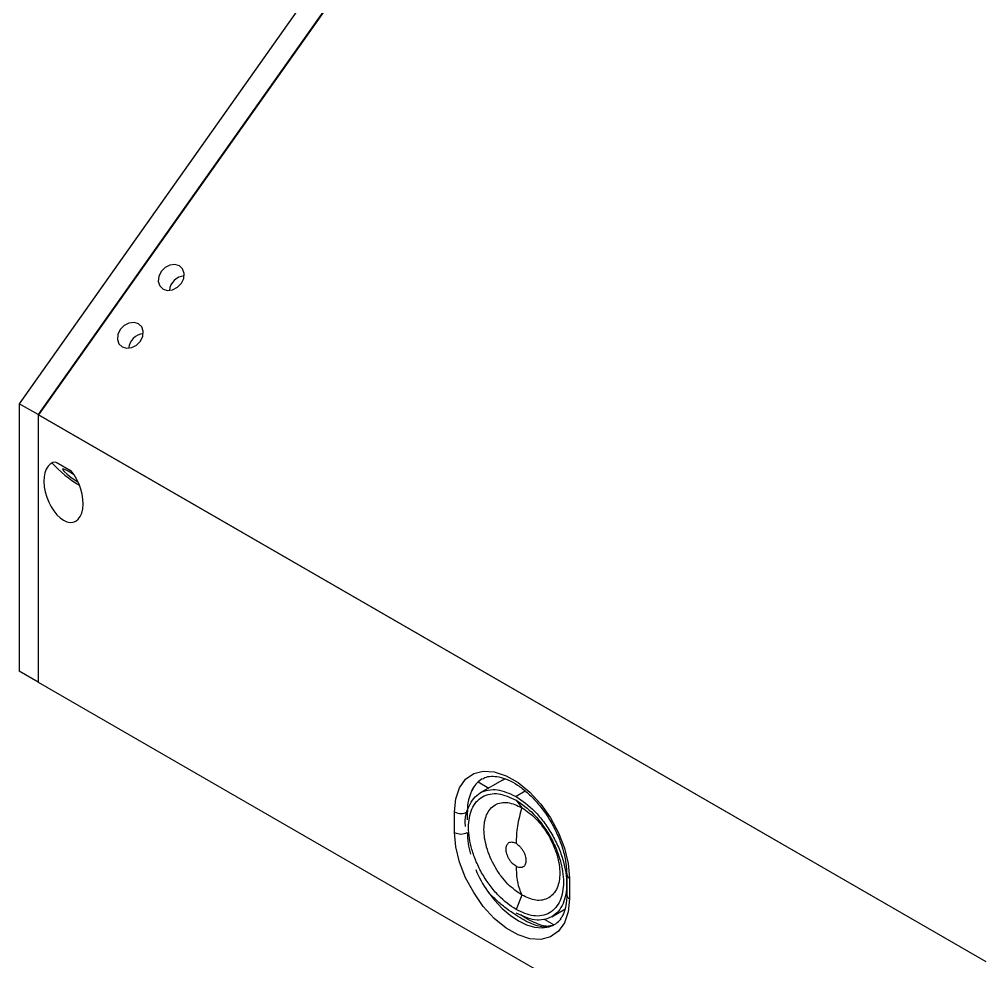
# Model space of a CAD drawing. Header units: millimetres. Extents: x 15 to 1192, y 5 to 836.
# Drawn here: x 508.6 to 616.6, y 589.6 to 695.1 of the extents above; entities that cross this region are included whole.
import ezdxf

# ---------------------------------------------------------------- set-up
doc = ezdxf.new("R2010")
doc.units = ezdxf.units.MM

msp = doc.modelspace()

# ---------------------------------------------------------------- linework, layer by layer
at = {"color": 7, "linetype": 'Continuous', "lineweight": 25}
for p, q in [((566.18, 733.5), (508.65, 652.11)), ((568.3, 732.27), (510.77, 650.89)), ((568.34, 732.25), (510.81, 650.87)), ((510.77, 650.89), (508.65, 652.11)), ((508.65, 652.11), (508.65, 622.17)), ((510.77, 650.89), (510.77, 620.95)), ((510.77, 650.89), (616.84, 589.66)), ((510.77, 650.89), (510.77, 620.95)), ((510.81, 650.87), (616.84, 589.66)), ((512.76, 645.57), (514.44, 644.6)), ((510.77, 620.95), (508.65, 622.17)), ((510.77, 620.95), (616.84, 559.72)), ((562.72, 609.97), (560.24, 608.54)), ((559.36, 608.83), (559.51, 609.16)), ((560.01, 609.78), (561.2, 609.09)), ((565.28, 608.75), (564.25, 608.15)), ((564.25, 607.74), (564.91, 606.89)), ((557.38, 604.12), (557.38, 606.42)), ((558.8, 606.42), (558.8, 605.52)), ((569.93, 599.41), (569.93, 597.11)), ((570.22, 599), (570.22, 596.7)), ((564.91, 597.1), (564.25, 595.49)), ((568.25, 594.69), (569.73, 595.54)), ((568.48, 593.78), (567.43, 594.39)), ((568.29, 593.71), (568.14, 593.66))]:
    msp.add_line(p, q, dxfattribs=at)
at = {"color": 7, "linetype": 'Continuous', "lineweight": 25, "flags": 128}
for points in [[(524.74, 664.94), (525.24, 664.79), (525.81, 664.86), (526.35, 665.14), (526.79, 665.59), (527.05, 666.13), (527.1, 666.69), (526.93, 667.19), (526.57, 667.54), (526.07, 667.69), (525.5, 667.62), (524.96, 667.34), (524.52, 666.89), (524.26, 666.35), (524.21, 665.79), (524.38, 665.29), (524.74, 664.94)], [(520.16, 658.47), (520.66, 658.31), (521.23, 658.38), (521.77, 658.66), (522.21, 659.11), (522.47, 659.65), (522.52, 660.22), (522.35, 660.71), (521.99, 661.06), (521.49, 661.21), (520.92, 661.14), (520.38, 660.86), (519.94, 660.41), (519.68, 659.87), (519.63, 659.31), (519.8, 658.81), (520.16, 658.47)], [(514.8, 644.12), (514.61, 644.25), (514.12, 644.55), (513.74, 644.75), (513.52, 644.81), (513.49, 644.74), (513.66, 644.53), (514, 644.22), (514.46, 643.86), (514.97, 643.5), (515.24, 643.33)], [(557.38, 606.42), (557.52, 607.88), (557.94, 609.11), (558.61, 610.07), (559.51, 610.7), (560.59, 610.98), (561.82, 610.91), (563.13, 610.47), (564.48, 609.69), (565.79, 608.61), (567.01, 607.28), (568.1, 605.74), (569, 604.07), (569.67, 602.34), (570.08, 600.63), (570.22, 599)], [(570.22, 596.7), (570.08, 595.24), (569.67, 594.01), (569, 593.05), (568.1, 592.42), (567.01, 592.14), (565.79, 592.21), (564.48, 592.65), (563.13, 593.42), (561.82, 594.5), (560.59, 595.84), (559.51, 597.38), (558.61, 599.05), (557.94, 600.78), (557.52, 602.49), (557.38, 604.12)], [(561.07, 597.54), (561.85, 596.52), (562.69, 595.61), (563.59, 594.84), (564.51, 594.22), (565.43, 593.78), (566.33, 593.52), (567.18, 593.44), (567.96, 593.57)], [(567.96, 593.57), (568.1, 593.63), (568.15, 593.64)]]:
    msp.add_lwpolyline(points, dxfattribs=at)
at = {"color": 7, "linetype": 'Continuous', "lineweight": 25}
for centre, radius, start, end in [((527.28, 664.59), 1.84, 95.5082, 173.6211), ((522.7, 658.11), 1.84, 95.5082, 173.6211), ((522.38, 654.8), 13.73, 222.8376, 239.3306), ((561.96, 607.59), 2.93, 120.7633, 149.942), ((563.97, 606.59), 5.17, 151.4045, 181.8787), ((558.09, 607.78), 1.54, 242.6097, 297.3903), ((558.09, 605.48), 1.54, 242.6097, 297.3903), ((568.46, 604.22), 9.66, 180.6207, 195.1947), ((572.51, 605.43), 13.9, 203.1951, 214.5845), ((570.41, 599.45), 0.479, 183.8273, 247.2839), ((570.43, 597.16), 0.503, 185.6948, 245.6253), ((567.18, 596.2), 2.75, 286.4644, 320.2)]:
    msp.add_arc(centre, radius, start, end, dxfattribs=at)
msp.add_ellipse((513.6, 642.19), major_axis=(-1.21, 3.31), ratio=0.553099, start_param=6.093034, end_param=11.588299, dxfattribs=at)
for points, knots in [([(560.52, 610.1), (560.6, 610.16), (560.87, 610.34), (561.46, 610.43), (562.33, 610.37), (563.33, 610.05), (564.41, 609.46), (565.5, 608.62), (566.55, 607.57), (567.52, 606.34), (568.37, 604.97), (569.06, 603.53), (569.56, 602.07), (569.87, 600.66), (569.91, 599.82), (569.93, 599.41)], [0, 0, 0, 0, 0.033493, 0.115559, 0.192783, 0.27511, 0.355709, 0.436105, 0.516786, 0.597845, 0.679157, 0.760537, 0.841739, 0.922541, 1, 1, 1, 1]), ([(562.72, 609.97), (562.72, 609.97), (562.81, 610.05), (562.94, 610.07), (563.06, 610.1)], [0, 0, 0, 0, 0.004279, 1, 1, 1, 1]), ([(558.6, 604.77), (558.6, 604.8), (558.46, 605.72), (558.83, 606.83), (559.48, 607.97), (560.22, 608.59), (561.12, 608.91), (562.44, 608.97), (563.54, 608.47), (564.25, 608.15)], [0, 0, 0, 0, 0.009918, 0.247, 0.374625, 0.504959, 0.635293, 0.762918, 1, 1, 1, 1]), ([(564.25, 595.49), (563.58, 595.96), (562.55, 596.68), (561.32, 598.15), (560.47, 599.43), (559.78, 600.81), (559.14, 602.6), (558.81, 604.75), (559.14, 606.52), (559.78, 607.57), (560.47, 608.16), (561.32, 608.46), (562.55, 608.51), (563.58, 608.04), (564.25, 607.74)], [0, 0, 0, 0, 0.119728, 0.18418, 0.25, 0.31582, 0.380272, 0.5, 0.619728, 0.68418, 0.75, 0.81582, 0.880272, 1, 1, 1, 1]), ([(564.25, 608.15), (564.96, 607.65), (566.06, 606.88), (567.38, 605.31), (568.28, 603.94), (569.02, 602.47), (569.7, 600.56), (570.05, 598.27), (569.7, 596.39), (569.02, 595.26), (568.28, 594.64), (567.38, 594.32), (566.06, 594.26), (564.96, 594.76), (564.25, 595.08)], [0, 0, 0, 0, 0.119728, 0.18418, 0.25, 0.31582, 0.380272, 0.5, 0.619728, 0.68418, 0.75, 0.81582, 0.880272, 1, 1, 1, 1]), ([(564.91, 597.1), (564.37, 597.47), (563.55, 598.04), (562.56, 599.22), (561.88, 600.25), (561.33, 601.35), (560.82, 602.79), (560.56, 604.5), (560.82, 605.92), (561.33, 606.76), (561.88, 607.23), (562.56, 607.47), (563.55, 607.51), (564.37, 607.14), (564.91, 606.89)], [0, 0, 0, 0, 0.1197284, 0.1841803, 0.25, 0.3158197, 0.3802716, 0.5, 0.6197284, 0.6841803, 0.75, 0.8158197, 0.8802716, 1, 1, 1, 1]), ([(564.25, 607.74), (564.92, 607.27), (565.94, 606.55), (567.18, 605.08), (568.03, 603.8), (568.72, 602.42), (569.36, 600.63), (569.69, 598.48), (569.36, 596.71), (568.72, 595.66), (568.03, 595.07), (567.18, 594.77), (565.94, 594.72), (564.92, 595.19), (564.25, 595.49)], [0, 0, 0, 0, 0.119728, 0.18418, 0.25, 0.31582, 0.380272, 0.5, 0.619728, 0.68418, 0.75, 0.81582, 0.880272, 1, 1, 1, 1]), ([(564.91, 606.89), (564.71, 606.2), (564.33, 604.81), (564.28, 603.54), (564.25, 602.9)], [0, 0, 0, 0, 0.502027, 1, 1, 1, 1]), ([(564.91, 606.89), (565.44, 606.52), (566.26, 605.95), (567.25, 604.77), (567.93, 603.74), (568.48, 602.64), (568.99, 601.2), (569.26, 599.49), (568.99, 598.07), (568.48, 597.23), (567.93, 596.76), (567.25, 596.52), (566.26, 596.48), (565.44, 596.85), (564.91, 597.1)], [0, 0, 0, 0, 0.119728, 0.18418, 0.25, 0.31582, 0.380272, 0.5, 0.619728, 0.68418, 0.75, 0.81582, 0.880272, 1, 1, 1, 1]), ([(564.25, 600.33), (564.11, 600.43), (563.89, 600.58), (563.63, 600.89), (563.46, 601.16), (563.31, 601.45), (563.18, 601.82), (563.11, 602.27), (563.18, 602.64), (563.31, 602.86), (563.46, 602.99), (563.63, 603.05), (563.89, 603.06), (564.11, 602.96), (564.25, 602.9)], [0, 0, 0, 0, 0.119728, 0.18418, 0.25, 0.31582, 0.380272, 0.5, 0.619728, 0.68418, 0.75, 0.81582, 0.880272, 1, 1, 1, 1]), ([(564.25, 602.9), (564.39, 602.8), (564.6, 602.65), (564.86, 602.34), (565.04, 602.07), (565.19, 601.78), (565.32, 601.41), (565.39, 600.96), (565.32, 600.59), (565.19, 600.37), (565.04, 600.24), (564.86, 600.18), (564.6, 600.17), (564.39, 600.27), (564.25, 600.33)], [0, 0, 0, 0, 0.119728, 0.18418, 0.25, 0.31582, 0.380272, 0.5, 0.619728, 0.68418, 0.75, 0.81582, 0.880272, 1, 1, 1, 1]), ([(564.25, 600.33), (564.28, 599.73), (564.33, 598.52), (564.71, 597.57), (564.91, 597.1)], [0, 0, 0, 0, 0.497973, 1, 1, 1, 1]), ([(567.96, 593.57), (567.55, 593.47), (567.11, 593.51), (566.09, 593.83), (565.53, 594.09), (564.28, 594.81), (563.63, 595.25), (562.63, 596.03), (562.3, 596.31), (561.66, 596.9), (561.36, 597.21), (561.07, 597.54)], [0, 0, 0, 0, 0.25, 0.25, 0.5, 0.5, 0.75, 0.75, 0.875, 0.875, 1, 1, 1, 1]), ([(569.93, 597.11), (569.93, 596.9), (569.91, 596.3), (569.73, 595.43), (569.47, 594.76), (569.26, 594.52), (569.2, 594.45)], [0, 0, 0, 0, 0.182999, 0.532517, 0.882151, 1, 1, 1, 1]), ([(568.12, 593.66), (568.05, 593.64), (567.85, 593.58), (567.34, 593.64), (566.54, 593.91), (565.66, 594.33), (565.05, 594.72), (564.79, 594.89)], [0, 0, 0, 0, 0.1298472, 0.3534407, 0.5954086, 0.8295092, 1, 1, 1, 1])]:
    msp.add_open_spline(points, degree=3, knots=knots, dxfattribs=at)

doc.saveas('drawing.dxf')
